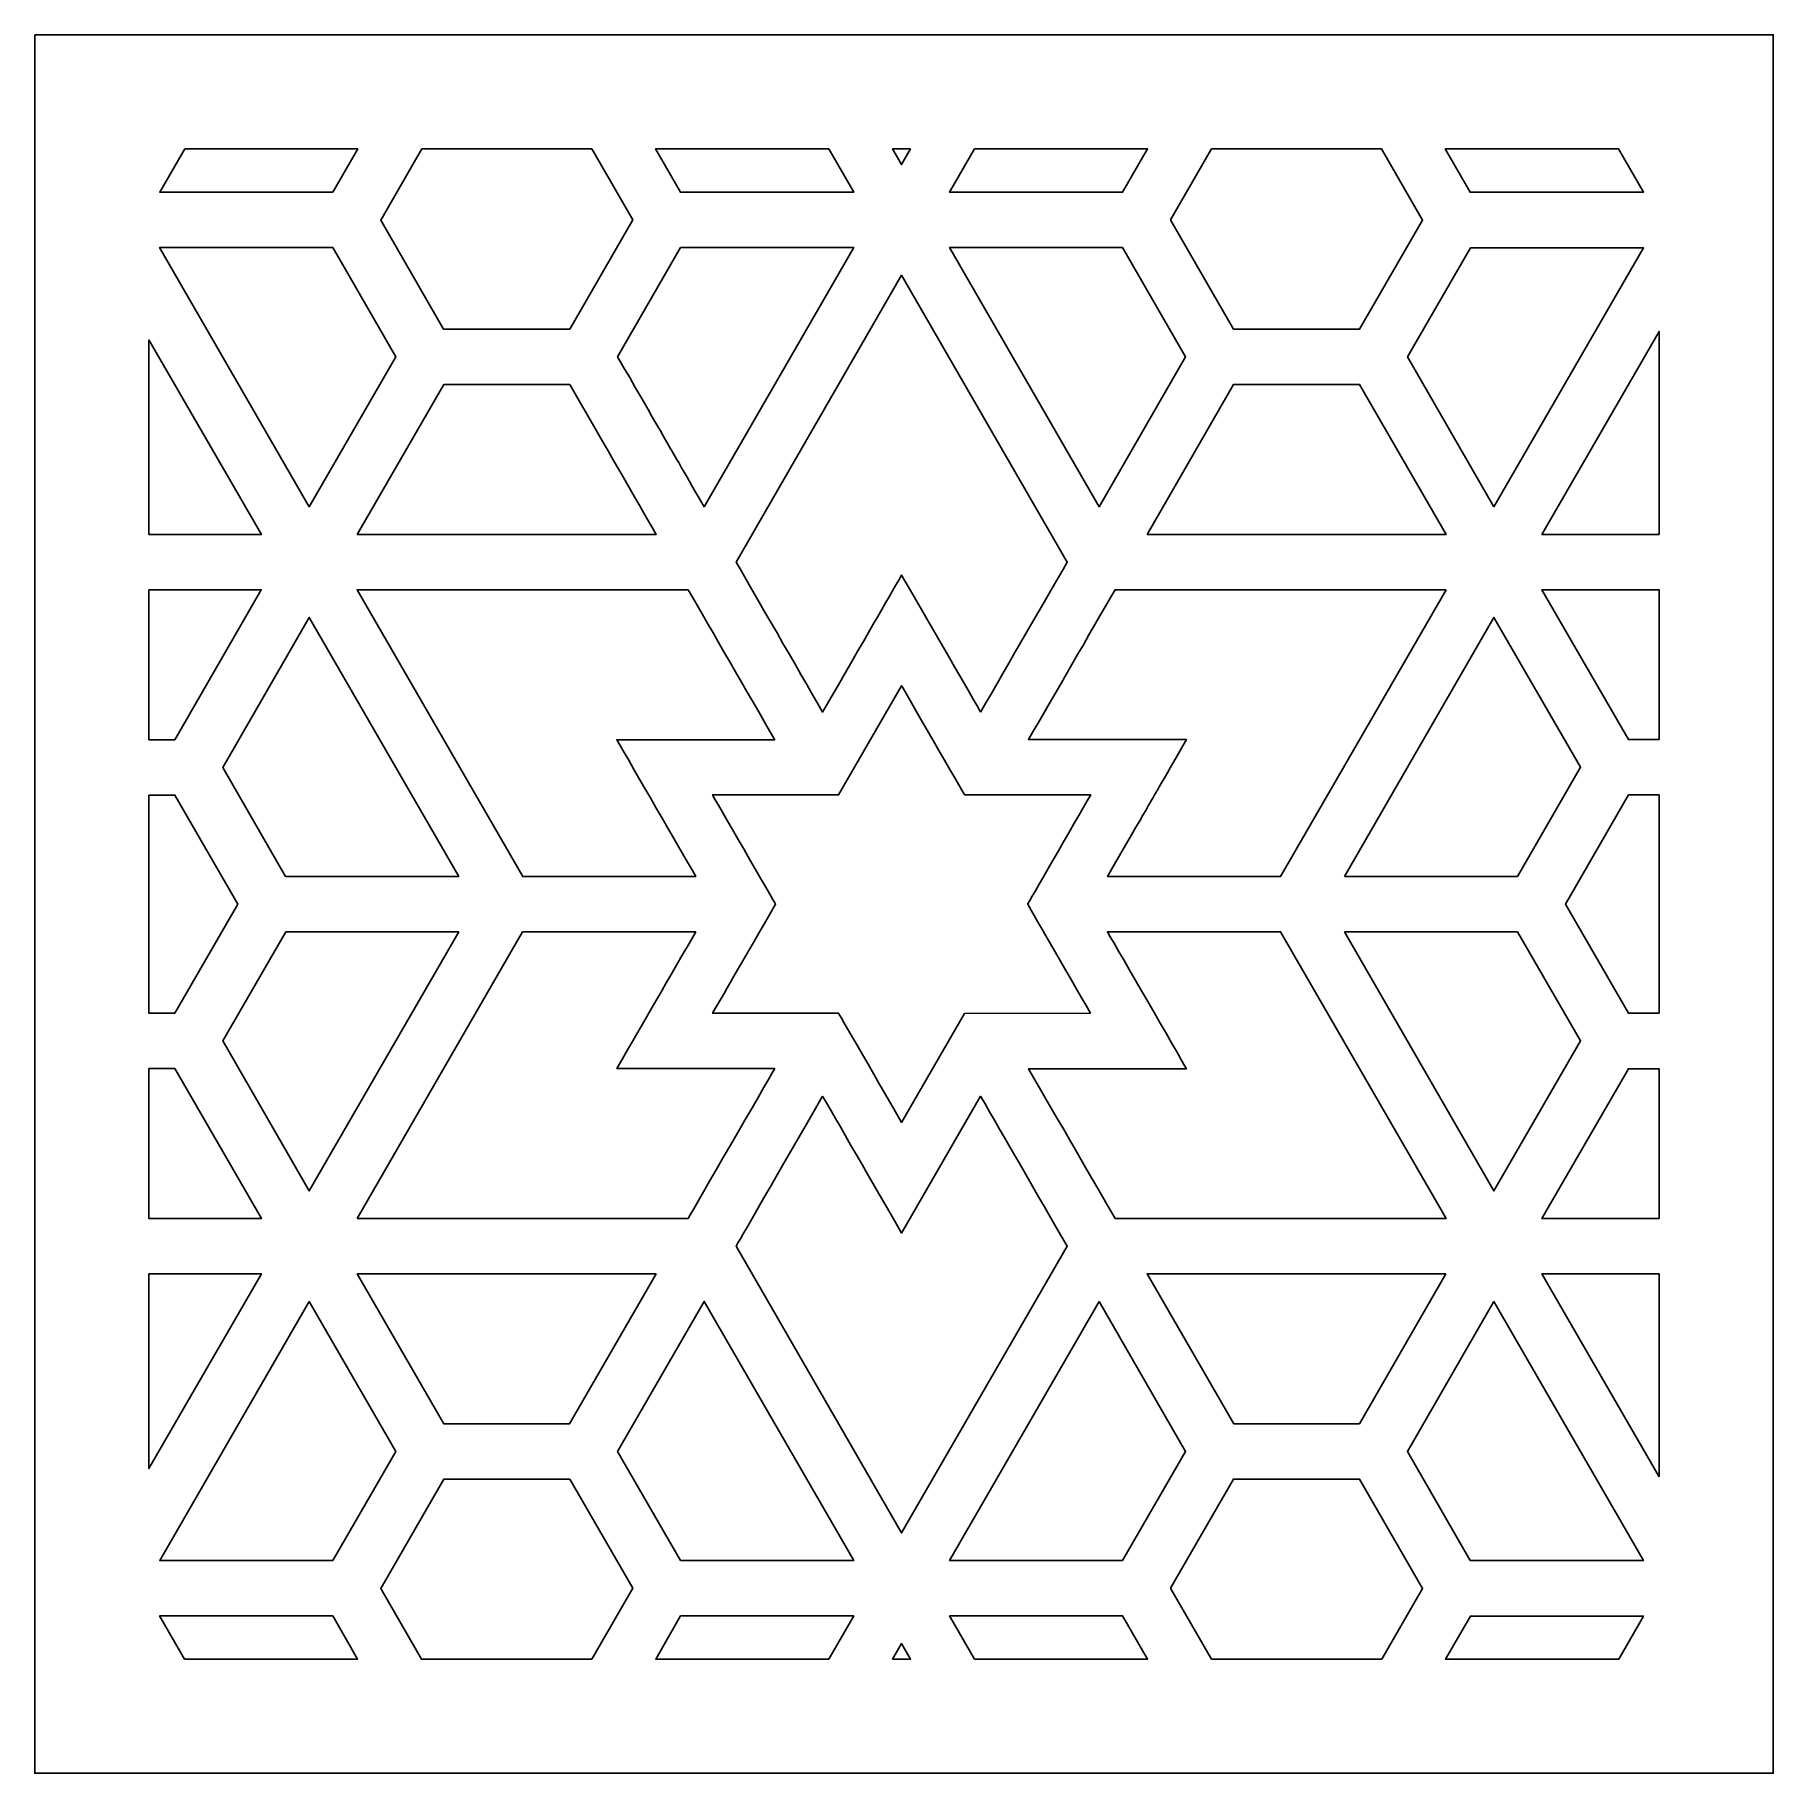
# Model space of a CAD drawing. Header units: millimetres. Extents: x -64 to 64, y -64 to 64.
import ezdxf

# ---------------------------------------------------------------- set-up
doc = ezdxf.new("R2010")
doc.units = ezdxf.units.MM
doc.header["$MEASUREMENT"] = 0
doc.layers.add('layer 1', color=7, linetype='Continuous')

msp = doc.modelspace()

# ---------------------------------------------------------------- linework, layer by layer
at = {"layer": 'layer 1', "color": 250}
for points, knots in [([(-63.5, 63.5), (-63.5, 63.5), (-63.5, -63.5), (-63.5, -63.5), (-63.5, -63.5), (-63.5, -63.5), (63.5, -63.5), (63.5, -63.5), (63.5, -63.5), (63.5, -63.5), (63.5, 63.5), (63.5, 63.5), (63.5, 63.5), (63.5, 63.5), (-63.5, 63.5), (-63.5, 63.5)], [0, 0, 0, 0, 0.2, 0.2, 0.2, 0.2, 0.4, 0.4, 0.4, 0.4, 0.6, 0.6, 0.6, 0.6, 1, 1, 1, 1]), ([(-52.5427, 55.1568), (-52.5427, 55.1568), (-39.9029, 55.1568), (-39.9029, 55.1568), (-39.9029, 55.1568), (-39.9029, 55.1568), (-41.7293, 51.9913), (-41.7293, 51.9913), (-41.7293, 51.9913), (-41.7293, 51.9913), (-54.3688, 51.9913), (-54.3688, 51.9913), (-54.3688, 51.9913), (-54.3688, 51.9913), (-52.5427, 55.1568), (-52.5427, 55.1568)], [0, 0, 0, 0, 0.2, 0.2, 0.2, 0.2, 0.4, 0.4, 0.4, 0.4, 0.6, 0.6, 0.6, 0.6, 1, 1, 1, 1]), ([(-35.2308, 55.1568), (-35.2308, 55.1568), (-22.8088, 55.1568), (-22.8088, 55.1568), (-22.8088, 55.1568), (-22.8088, 55.1568), (-19.8194, 49.9703), (-19.8194, 49.9703), (-19.8194, 49.9703), (-19.8194, 49.9703), (-24.4221, 41.9887), (-24.4221, 41.9887), (-24.4221, 41.9887), (-24.4221, 41.9887), (-33.6319, 41.9887), (-33.6319, 41.9887), (-33.6319, 41.9887), (-33.6319, 41.9887), (-38.2298, 49.9657), (-38.2298, 49.9657), (-38.2298, 49.9657), (-38.2298, 49.9657), (-35.2308, 55.1568), (-35.2308, 55.1568)], [0, 0, 0, 0, 0.14285714, 0.14285714, 0.14285714, 0.14285714, 0.28571429, 0.28571429, 0.28571429, 0.28571429, 0.42857143, 0.42857143, 0.42857143, 0.42857143, 0.57142857, 0.57142857, 0.57142857, 0.57142857, 0.71428571, 0.71428571, 0.71428571, 0.71428571, 1, 1, 1, 1]), ([(-5.497, 55.1568), (-5.497, 55.1568), (-3.671, 51.9959), (-3.671, 51.9959), (-3.671, 51.9959), (-3.671, 51.9959), (-16.3199, 51.9959), (-16.3199, 51.9959), (-16.3199, 51.9959), (-16.3199, 51.9959), (-18.1416, 55.1568), (-18.1416, 55.1568), (-18.1416, 55.1568), (-18.1416, 55.1568), (-5.497, 55.1568), (-5.497, 55.1568)], [0, 0, 0, 0, 0.2, 0.2, 0.2, 0.2, 0.4, 0.4, 0.4, 0.4, 0.6, 0.6, 0.6, 0.6, 1, 1, 1, 1]), ([(0.4865, 55.1568), (0.4865, 55.1568), (-0.176, 54.012), (-0.176, 54.012), (-0.176, 54.012), (-0.176, 54.012), (-0.8343, 55.1568), (-0.8343, 55.1568), (-0.8343, 55.1568), (-0.8343, 55.1568), (0.4865, 55.1568), (0.4865, 55.1568)], [0, 0, 0, 0, 0.25, 0.25, 0.25, 0.25, 0.5, 0.5, 0.5, 0.5, 1, 1, 1, 1]), ([(5.1541, 55.1568), (5.1541, 55.1568), (17.7941, 55.1568), (17.7941, 55.1568), (17.7941, 55.1568), (17.7941, 55.1568), (15.9724, 51.9959), (15.9724, 51.9959), (15.9724, 51.9959), (15.9724, 51.9959), (3.3281, 51.9959), (3.3281, 51.9959), (3.3281, 51.9959), (3.3281, 51.9959), (5.1541, 55.1568), (5.1541, 55.1568)], [0, 0, 0, 0, 0.2, 0.2, 0.2, 0.2, 0.4, 0.4, 0.4, 0.4, 0.6, 0.6, 0.6, 0.6, 1, 1, 1, 1]), ([(22.4614, 55.1568), (22.4614, 55.1568), (34.883, 55.1568), (34.883, 55.1568), (34.883, 55.1568), (34.883, 55.1568), (37.882, 49.9657), (37.882, 49.9657), (37.882, 49.9657), (37.882, 49.9657), (33.2796, 41.9982), (33.2796, 41.9982), (33.2796, 41.9982), (33.2796, 41.9982), (24.0697, 41.9936), (24.0697, 41.9936), (24.0697, 41.9936), (24.0697, 41.9936), (19.4857, 49.9378), (19.4857, 49.9378), (19.4857, 49.9378), (19.4857, 49.9378), (19.5136, 49.9378), (19.5136, 49.9378), (19.5136, 49.9378), (19.5136, 49.9378), (19.4716, 49.9798), (19.4716, 49.9798), (19.4716, 49.9798), (19.4716, 49.9798), (22.4614, 55.1568), (22.4614, 55.1568)], [0, 0, 0, 0, 0.11111111, 0.11111111, 0.11111111, 0.11111111, 0.22222222, 0.22222222, 0.22222222, 0.22222222, 0.33333333, 0.33333333, 0.33333333, 0.33333333, 0.44444444, 0.44444444, 0.44444444, 0.44444444, 0.55555556, 0.55555556, 0.55555556, 0.55555556, 0.66666667, 0.66666667, 0.66666667, 0.66666667, 0.77777778, 0.77777778, 0.77777778, 0.77777778, 1, 1, 1, 1]), ([(52.1952, 55.1568), (52.1952, 55.1568), (54.0212, 51.9913), (54.0212, 51.9913), (54.0212, 51.9913), (54.0212, 51.9913), (41.3724, 51.9913), (41.3724, 51.9913), (41.3724, 51.9913), (41.3724, 51.9913), (39.546, 55.1568), (39.546, 55.1568), (39.546, 55.1568), (39.546, 55.1568), (52.1952, 55.1568), (52.1952, 55.1568)], [0, 0, 0, 0, 0.2, 0.2, 0.2, 0.2, 0.4, 0.4, 0.4, 0.4, 0.6, 0.6, 0.6, 0.6, 1, 1, 1, 1]), ([(-41.7339, 47.9496), (-41.7339, 47.9496), (-37.1267, 39.9725), (-37.1267, 39.9725), (-37.1267, 39.9725), (-37.1267, 39.9725), (-43.449, 29.0199), (-43.449, 29.0199), (-43.449, 29.0199), (-43.449, 29.0199), (-54.3782, 47.9496), (-54.3782, 47.9496), (-54.3782, 47.9496), (-54.3782, 47.9496), (-41.7339, 47.9496), (-41.7339, 47.9496)], [0, 0, 0, 0, 0.2, 0.2, 0.2, 0.2, 0.4, 0.4, 0.4, 0.4, 0.6, 0.6, 0.6, 0.6, 1, 1, 1, 1]), ([(-16.3199, 47.9496), (-16.3199, 47.9496), (-3.6756, 47.9496), (-3.6756, 47.9496), (-3.6756, 47.9496), (-3.6756, 47.9496), (-14.6004, 29.0199), (-14.6004, 29.0199), (-14.6004, 29.0199), (-17.5715, 34.1648), (-15.8242, 31.1429), (-20.918, 39.9725), (-20.918, 39.9725), (-20.918, 39.9725), (-16.3199, 47.9496), (-16.3199, 47.9496)], [0, 0, 0, 0, 0.2, 0.2, 0.2, 0.2, 0.4, 0.4, 0.4, 0.4, 0.6, 0.6, 0.6, 0.6, 1, 1, 1, 1]), ([(15.9724, 47.9496), (15.9724, 47.9496), (20.5701, 39.9771), (20.5701, 39.9771), (20.5701, 39.9771), (20.5701, 39.9771), (14.2483, 29.0248), (14.2483, 29.0248), (14.2483, 29.0248), (14.2483, 29.0248), (3.3281, 47.9496), (3.3281, 47.9496), (3.3281, 47.9496), (3.3281, 47.9496), (15.9724, 47.9496), (15.9724, 47.9496)], [0, 0, 0, 0, 0.2, 0.2, 0.2, 0.2, 0.4, 0.4, 0.4, 0.4, 0.6, 0.6, 0.6, 0.6, 1, 1, 1, 1]), ([(41.377, 47.94), (41.377, 47.94), (54.0212, 47.94), (54.0212, 47.94), (54.0212, 47.94), (54.0212, 47.94), (43.1013, 29.0248), (43.1013, 29.0248), (43.1013, 29.0248), (43.1013, 29.0248), (36.7834, 39.9771), (36.7834, 39.9771), (36.7834, 39.9771), (36.7834, 39.9771), (41.377, 47.94), (41.377, 47.94)], [0, 0, 0, 0, 0.2, 0.2, 0.2, 0.2, 0.4, 0.4, 0.4, 0.4, 0.6, 0.6, 0.6, 0.6, 1, 1, 1, 1]), ([(5.5944, 14.0257), (5.5436, 14.1136), (-0.1203, 23.9307), (-0.176, 24.0235), (-0.176, 24.0235), (-1.2933, 22.0814), (-2.6511, 19.7404), (-5.9422, 14.0257), (-5.9422, 14.0257), (-7.8472, 17.3165), (-10.8229, 22.4801), (-12.2689, 24.9781), (-12.2689, 24.9781), (-12.2689, 24.9781), (-0.176, 45.9285), (-0.176, 45.9285), (-0.176, 45.9285), (-0.176, 45.9285), (11.9211, 24.9781), (11.9211, 24.9781), (11.9211, 24.9781), (10.517, 22.5496), (7.5875, 17.4741), (5.5944, 14.0257)], [0, 0, 0, 0, 0.14285714, 0.14285714, 0.14285714, 0.14285714, 0.28571429, 0.28571429, 0.28571429, 0.28571429, 0.42857143, 0.42857143, 0.42857143, 0.42857143, 0.57142857, 0.57142857, 0.57142857, 0.57142857, 0.71428571, 0.71428571, 0.71428571, 0.71428571, 1, 1, 1, 1]), ([(-55.1569, 41.2238), (-55.1569, 41.2238), (-46.9438, 26.9946), (-46.9438, 26.9946), (-46.9438, 26.9946), (-50.1558, 26.9946), (-52.858, 26.9946), (-55.1569, 26.99), (-55.1569, 26.99), (-55.1569, 26.99), (-55.1569, 41.2238), (-55.1569, 41.2238)], [0, 0, 0, 0, 0.25, 0.25, 0.25, 0.25, 0.5, 0.5, 0.5, 0.5, 1, 1, 1, 1]), ([(55.1568, 26.9991), (55.1568, 26.9991), (46.6005, 26.9991), (46.6005, 26.9991), (46.6005, 26.9991), (46.6005, 26.9991), (55.1568, 41.8267), (55.1568, 41.8267), (55.1568, 41.8267), (55.1568, 41.8267), (55.1568, 26.9991), (55.1568, 26.9991)], [0, 0, 0, 0, 0.25, 0.25, 0.25, 0.25, 0.5, 0.5, 0.5, 0.5, 1, 1, 1, 1]), ([(-39.9448, 26.9946), (-39.9448, 26.9946), (-33.6226, 37.9469), (-33.6226, 37.9469), (-33.6226, 37.9469), (-33.6226, 37.9469), (-24.4221, 37.9469), (-24.4221, 37.9469), (-24.4221, 37.9469), (-20.5934, 31.3235), (-19.8935, 30.1046), (-18.0996, 26.9946), (-18.0996, 26.9946), (-18.0996, 26.9946), (-39.9448, 26.9946), (-39.9448, 26.9946)], [0, 0, 0, 0, 0.2, 0.2, 0.2, 0.2, 0.4, 0.4, 0.4, 0.4, 0.6, 0.6, 0.6, 0.6, 1, 1, 1, 1]), ([(17.7521, 27.0037), (17.7521, 27.0037), (24.0743, 37.9515), (24.0743, 37.9515), (24.0743, 37.9515), (24.0743, 37.9515), (33.2751, 37.9564), (33.2751, 37.9564), (33.2751, 37.9564), (33.2751, 37.9564), (39.5972, 27.0037), (39.5972, 27.0037), (39.5972, 27.0037), (39.5972, 27.0037), (17.7521, 27.0037), (17.7521, 27.0037)], [0, 0, 0, 0, 0.2, 0.2, 0.2, 0.2, 0.4, 0.4, 0.4, 0.4, 0.6, 0.6, 0.6, 0.6, 1, 1, 1, 1]), ([(-55.1569, 22.9528), (-55.1569, 22.9528), (-46.9528, 22.9528), (-46.9528, 22.9528), (-46.9528, 22.9528), (-46.9528, 22.9528), (-53.2705, 12.0001), (-53.2705, 12.0001), (-53.2705, 12.0001), (-53.2705, 12.0001), (-55.1569, 12.0001), (-55.1569, 12.0001), (-55.1569, 12.0001), (-55.1569, 12.0001), (-55.1569, 22.9528), (-55.1569, 22.9528)], [0, 0, 0, 0, 0.2, 0.2, 0.2, 0.2, 0.4, 0.4, 0.4, 0.4, 0.6, 0.6, 0.6, 0.6, 1, 1, 1, 1]), ([(-15.7635, 22.9528), (-14.1556, 20.1669), (-11.3884, 15.379), (-9.4417, 12.0047), (-9.4417, 12.0047), (-9.4417, 12.0047), (-20.9829, 12.0047), (-20.9829, 12.0047), (-20.9829, 12.0047), (-19.8007, 9.9561), (-16.408, 4.0696), (-15.2121, 2.007), (-15.2121, 2.007), (-15.2121, 2.007), (-27.8567, 2.007), (-27.8567, 2.007), (-27.8567, 2.007), (-27.8567, 2.007), (-39.9493, 22.9528), (-39.9493, 22.9528), (-39.9493, 22.9528), (-39.9493, 22.9528), (-15.7635, 22.9528), (-15.7635, 22.9528)], [0, 0, 0, 0, 0.14285714, 0.14285714, 0.14285714, 0.14285714, 0.28571429, 0.28571429, 0.28571429, 0.28571429, 0.42857143, 0.42857143, 0.42857143, 0.42857143, 0.57142857, 0.57142857, 0.57142857, 0.57142857, 0.71428571, 0.71428571, 0.71428571, 0.71428571, 1, 1, 1, 1]), ([(39.6018, 22.962), (39.6018, 22.962), (27.5135, 2.0115), (27.5135, 2.0115), (27.5135, 2.0115), (24.2831, 2.007), (17.6361, 2.0115), (14.8692, 2.0161), (14.8692, 2.0161), (20.7141, 12.1391), (16.5054, 4.8482), (20.635, 12.0093), (20.635, 12.0093), (10.9153, 12.0093), (13.3117, 12.0093), (9.0939, 12.0093), (9.0939, 12.0093), (10.934, 15.1888), (13.5946, 19.7961), (15.4206, 22.962), (15.4206, 22.962), (15.4206, 22.962), (39.6018, 22.962), (39.6018, 22.962)], [0, 0, 0, 0, 0.14285714, 0.14285714, 0.14285714, 0.14285714, 0.28571429, 0.28571429, 0.28571429, 0.28571429, 0.42857143, 0.42857143, 0.42857143, 0.42857143, 0.57142857, 0.57142857, 0.57142857, 0.57142857, 0.71428571, 0.71428571, 0.71428571, 0.71428571, 1, 1, 1, 1]), ([(55.1568, 12.0093), (55.1568, 12.0093), (52.923, 12.0093), (52.923, 12.0093), (52.923, 12.0093), (52.923, 12.0093), (46.6051, 22.9574), (46.6051, 22.9574), (46.6051, 22.9574), (46.6051, 22.9574), (55.1568, 22.9574), (55.1568, 22.9574), (55.1568, 22.9574), (55.1568, 22.9574), (55.1568, 12.0093), (55.1568, 12.0093)], [0, 0, 0, 0, 0.2, 0.2, 0.2, 0.2, 0.4, 0.4, 0.4, 0.4, 0.6, 0.6, 0.6, 0.6, 1, 1, 1, 1]), ([(-32.524, 2.0115), (-32.524, 2.0115), (-45.1731, 2.0161), (-45.1731, 2.0161), (-45.1731, 2.0161), (-45.1731, 2.0161), (-49.771, 9.9794), (-49.771, 9.9794), (-49.771, 9.9794), (-49.771, 9.9794), (-43.449, 20.9317), (-43.449, 20.9317), (-43.449, 20.9317), (-43.449, 20.9317), (-32.524, 2.0115), (-32.524, 2.0115)], [0, 0, 0, 0, 0.2, 0.2, 0.2, 0.2, 0.4, 0.4, 0.4, 0.4, 0.6, 0.6, 0.6, 0.6, 1, 1, 1, 1]), ([(32.1765, 2.0115), (32.1765, 2.0115), (43.1013, 20.9363), (43.1013, 20.9363), (43.1013, 20.9363), (43.1013, 20.9363), (49.4235, 9.984), (49.4235, 9.984), (49.4235, 9.984), (49.4235, 9.984), (44.8162, 2.0115), (44.8162, 2.0115), (44.8162, 2.0115), (44.8162, 2.0115), (32.1765, 2.0115), (32.1765, 2.0115)], [0, 0, 0, 0, 0.2, 0.2, 0.2, 0.2, 0.4, 0.4, 0.4, 0.4, 0.6, 0.6, 0.6, 0.6, 1, 1, 1, 1]), ([(13.6363, -7.9862), (13.6363, -7.9862), (4.4263, -7.9954), (4.4263, -7.9954), (4.4263, -7.9954), (4.4263, -7.9954), (-0.176, -15.9537), (-0.176, -15.9537), (-0.176, -15.9537), (-0.575, -15.2665), (-4.7787, -7.9816), (-4.7787, -7.9816), (-4.7787, -7.9816), (-4.7787, -7.9816), (-13.9838, -7.9816), (-13.9838, -7.9816), (-13.9838, -7.9816), (-12.9318, -6.1599), (-11.6893, -4.0139), (-9.3814, -0.0138), (-9.3814, -0.0138), (-9.3814, -0.0138), (-13.9838, 7.9583), (-13.9838, 7.9629), (-13.9838, 7.9629), (-13.9838, 7.9629), (-4.7741, 7.9629), (-4.7741, 7.9629), (-4.7741, 7.9629), (-4.7741, 7.9629), (-0.176, 15.9445), (-0.176, 15.9445), (-0.176, 15.9445), (-0.1577, 15.912), (4.408, 7.9999), (4.4263, 7.9675), (4.4263, 7.9675), (4.4263, 7.9675), (13.6409, 7.9675), (13.6409, 7.9675), (13.6409, 7.9675), (12.4358, 5.8819), (9.0706, 0.0557), (9.029, -0.0138), (9.029, -0.0138), (9.029, -0.0187), (11.9493, -5.0754), (13.6363, -7.9862)], [0, 0, 0, 0, 0.07692308, 0.07692308, 0.07692308, 0.07692308, 0.15384615, 0.15384615, 0.15384615, 0.15384615, 0.23076923, 0.23076923, 0.23076923, 0.23076923, 0.30769231, 0.30769231, 0.30769231, 0.30769231, 0.38461538, 0.38461538, 0.38461538, 0.38461538, 0.46153846, 0.46153846, 0.46153846, 0.46153846, 0.53846154, 0.53846154, 0.53846154, 0.53846154, 0.61538462, 0.61538462, 0.61538462, 0.61538462, 0.69230769, 0.69230769, 0.69230769, 0.69230769, 0.76923077, 0.76923077, 0.76923077, 0.76923077, 0.84615385, 0.84615385, 0.84615385, 0.84615385, 1, 1, 1, 1]), ([(-55.1569, 7.9583), (-55.1569, 7.9583), (-53.2658, 7.9583), (-53.2658, 7.9583), (-53.2658, 7.9583), (-53.2658, 7.9583), (-48.6679, -0.0092), (-48.6679, -0.0092), (-48.6679, -0.0092), (-48.6679, -0.0092), (-53.2705, -7.9816), (-53.2705, -7.9816), (-53.2705, -7.9816), (-53.2705, -7.9816), (-55.1569, -7.9816), (-55.1569, -7.9816), (-55.1569, -7.9816), (-55.1569, -7.9816), (-55.1569, 7.9583), (-55.1569, 7.9583)], [0, 0, 0, 0, 0.16666667, 0.16666667, 0.16666667, 0.16666667, 0.33333333, 0.33333333, 0.33333333, 0.33333333, 0.5, 0.5, 0.5, 0.5, 0.66666667, 0.66666667, 0.66666667, 0.66666667, 1, 1, 1, 1]), ([(55.1568, -7.9862), (55.1568, -7.9862), (52.9181, -7.9862), (52.9181, -7.9862), (52.9181, -7.9862), (52.9181, -7.9862), (48.3157, -0.0092), (48.3157, -0.0092), (48.3157, -0.0092), (48.3157, -0.0092), (52.923, 7.9675), (52.923, 7.9675), (52.923, 7.9675), (52.923, 7.9675), (55.1568, 7.9675), (55.1568, 7.9675), (55.1568, 7.9675), (55.1568, 7.9675), (55.1568, -7.9862), (55.1568, -7.9862)], [0, 0, 0, 0, 0.16666667, 0.16666667, 0.16666667, 0.16666667, 0.33333333, 0.33333333, 0.33333333, 0.33333333, 0.5, 0.5, 0.5, 0.5, 0.66666667, 0.66666667, 0.66666667, 0.66666667, 1, 1, 1, 1]), ([(-45.1685, -2.0348), (-45.1685, -2.0348), (-32.524, -2.0348), (-32.524, -2.0348), (-32.524, -2.0348), (-32.524, -2.0348), (-43.449, -20.955), (-43.449, -20.955), (-43.449, -20.955), (-43.449, -20.955), (-49.7665, -10.0023), (-49.7665, -10.0023), (-49.7665, -10.0023), (-49.7665, -10.0023), (-45.1685, -2.0348), (-45.1685, -2.0348)], [0, 0, 0, 0, 0.2, 0.2, 0.2, 0.2, 0.4, 0.4, 0.4, 0.4, 0.6, 0.6, 0.6, 0.6, 1, 1, 1, 1]), ([(-39.9493, -22.9761), (-39.9493, -22.9761), (-27.861, -2.0348), (-27.861, -2.0348), (-27.861, -2.0348), (-27.861, -2.0348), (-15.2121, -2.0348), (-15.2121, -2.0348), (-15.2121, -2.0348), (-18.095, -7.022), (-18.6838, -8.0465), (-20.9779, -12.0234), (-20.9779, -12.0234), (-17.9931, -12.028), (-12.1391, -12.0234), (-9.446, -12.0234), (-9.446, -12.0234), (-10.1812, -13.2962), (-15.2047, -21.9985), (-15.7685, -22.9761), (-15.7685, -22.9761), (-15.7685, -22.9761), (-39.9493, -22.9761), (-39.9493, -22.9761)], [0, 0, 0, 0, 0.14285714, 0.14285714, 0.14285714, 0.14285714, 0.28571429, 0.28571429, 0.28571429, 0.28571429, 0.42857143, 0.42857143, 0.42857143, 0.42857143, 0.57142857, 0.57142857, 0.57142857, 0.57142857, 0.71428571, 0.71428571, 0.71428571, 0.71428571, 1, 1, 1, 1]), ([(15.4256, -22.9852), (14.072, -20.64), (11.1383, -15.56), (9.0985, -12.0371), (9.0985, -12.0371), (10.4983, -12.0371), (19.37, -12.0325), (20.635, -12.0325), (20.635, -12.0325), (19.861, -10.693), (15.7963, -3.6431), (14.8601, -2.0256), (14.8601, -2.0256), (17.5112, -2.0302), (24.2411, -2.0302), (27.5089, -2.0302), (27.5089, -2.0302), (27.5089, -2.0302), (39.6018, -22.9806), (39.6018, -22.9806), (39.6018, -22.9806), (27.268, -22.9852), (19.407, -22.9852), (15.4256, -22.9852)], [0, 0, 0, 0, 0.14285714, 0.14285714, 0.14285714, 0.14285714, 0.28571429, 0.28571429, 0.28571429, 0.28571429, 0.42857143, 0.42857143, 0.42857143, 0.42857143, 0.57142857, 0.57142857, 0.57142857, 0.57142857, 0.71428571, 0.71428571, 0.71428571, 0.71428571, 1, 1, 1, 1]), ([(32.1719, -2.0302), (32.1719, -2.0302), (44.8162, -2.0302), (44.8162, -2.0302), (44.8162, -2.0302), (44.8162, -2.0302), (49.4235, -10.0072), (49.4235, -10.0072), (49.4235, -10.0072), (49.4235, -10.0072), (43.0964, -20.9596), (43.0964, -20.9596), (43.0964, -20.9596), (43.0964, -20.9596), (32.1719, -2.0302), (32.1719, -2.0302)], [0, 0, 0, 0, 0.2, 0.2, 0.2, 0.2, 0.4, 0.4, 0.4, 0.4, 0.6, 0.6, 0.6, 0.6, 1, 1, 1, 1]), ([(-55.1569, -12.0234), (-55.1569, -12.0234), (-53.2705, -12.0234), (-53.2705, -12.0234), (-53.2705, -12.0234), (-53.2705, -12.0234), (-46.9482, -22.9761), (-46.9482, -22.9761), (-46.9482, -22.9761), (-46.9482, -22.9761), (-55.1569, -22.9761), (-55.1569, -22.9761), (-55.1569, -22.9761), (-55.1569, -22.9761), (-55.1569, -12.0234), (-55.1569, -12.0234)], [0, 0, 0, 0, 0.2, 0.2, 0.2, 0.2, 0.4, 0.4, 0.4, 0.4, 0.6, 0.6, 0.6, 0.6, 1, 1, 1, 1]), ([(55.1568, -22.9806), (55.1568, -22.9806), (46.6051, -22.9806), (46.6051, -22.9806), (46.6051, -22.9806), (46.6051, -22.9806), (52.923, -12.0325), (52.923, -12.0325), (52.923, -12.0325), (52.923, -12.0325), (55.1568, -12.0325), (55.1568, -12.0325), (55.1568, -12.0325), (55.1568, -12.0325), (55.1568, -22.9806), (55.1568, -22.9806)], [0, 0, 0, 0, 0.2, 0.2, 0.2, 0.2, 0.4, 0.4, 0.4, 0.4, 0.6, 0.6, 0.6, 0.6, 1, 1, 1, 1]), ([(-5.9422, -14.0441), (-4.5413, -16.4772), (-1.5868, -21.5939), (-0.176, -24.0372), (-0.176, -24.0372), (-0.176, -24.0372), (5.5993, -14.0441), (5.5993, -14.0441), (5.5993, -14.0441), (7.2538, -16.9132), (9.7705, -21.2704), (11.9211, -24.9968), (11.9211, -24.9968), (11.9211, -24.9968), (-0.176, -45.9426), (-0.176, -45.9426), (-0.176, -45.9426), (-0.176, -45.9426), (-12.2689, -24.9968), (-12.2689, -24.9968), (-12.2689, -24.9968), (-11.6445, -23.919), (-9.3013, -19.8586), (-5.9422, -14.0441)], [0, 0, 0, 0, 0.14285714, 0.14285714, 0.14285714, 0.14285714, 0.28571429, 0.28571429, 0.28571429, 0.28571429, 0.42857143, 0.42857143, 0.42857143, 0.42857143, 0.57142857, 0.57142857, 0.57142857, 0.57142857, 0.71428571, 0.71428571, 0.71428571, 0.71428571, 1, 1, 1, 1]), ([(-55.1569, -27.0175), (-55.1569, -27.0175), (-46.9438, -27.0175), (-46.9438, -27.0175), (-46.9438, -27.0175), (-46.9438, -27.0175), (-55.1569, -41.2472), (-55.1569, -41.2472), (-55.1569, -41.2472), (-55.1569, -41.2472), (-55.1569, -27.0175), (-55.1569, -27.0175)], [0, 0, 0, 0, 0.25, 0.25, 0.25, 0.25, 0.5, 0.5, 0.5, 0.5, 1, 1, 1, 1]), ([(-18.0996, -27.0175), (-18.0996, -27.0175), (-24.4267, -37.9702), (-24.4267, -37.9702), (-24.4267, -37.9702), (-24.4267, -37.9702), (-33.6226, -37.9702), (-33.6226, -37.9702), (-33.6226, -37.9702), (-33.6226, -37.9702), (-39.9448, -27.0175), (-39.9448, -27.0175), (-39.9448, -27.0175), (-39.9448, -27.0175), (-18.0996, -27.0175), (-18.0996, -27.0175)], [0, 0, 0, 0, 0.2, 0.2, 0.2, 0.2, 0.4, 0.4, 0.4, 0.4, 0.6, 0.6, 0.6, 0.6, 1, 1, 1, 1]), ([(39.5926, -27.0224), (39.5926, -27.0224), (33.2751, -37.9747), (33.2751, -37.9747), (33.2751, -37.9747), (33.2751, -37.9747), (24.0838, -37.9747), (24.0838, -37.9747), (24.0838, -37.9747), (24.0838, -37.9747), (17.7613, -27.027), (17.7613, -27.027), (17.7613, -27.027), (18.7904, -27.027), (38.559, -27.0224), (39.5926, -27.0224)], [0, 0, 0, 0, 0.2, 0.2, 0.2, 0.2, 0.4, 0.4, 0.4, 0.4, 0.6, 0.6, 0.6, 0.6, 1, 1, 1, 1]), ([(55.1568, -41.8542), (55.1568, -41.8542), (46.5963, -27.0224), (46.5963, -27.0224), (46.5963, -27.0224), (46.5963, -27.0224), (55.1568, -27.0224), (55.1568, -27.0224), (55.1568, -27.0224), (55.1568, -27.0224), (55.1568, -41.8542), (55.1568, -41.8542)], [0, 0, 0, 0, 0.25, 0.25, 0.25, 0.25, 0.5, 0.5, 0.5, 0.5, 1, 1, 1, 1]), ([(-41.7293, -47.9679), (-41.7293, -47.9679), (-54.3688, -47.9679), (-54.3688, -47.9679), (-54.3688, -47.9679), (-54.3688, -47.9679), (-43.449, -29.0431), (-43.449, -29.0431), (-43.449, -29.0431), (-43.449, -29.0431), (-37.1267, -39.9958), (-37.1267, -39.9958), (-37.1267, -39.9958), (-37.1267, -39.9958), (-41.7293, -47.9679), (-41.7293, -47.9679)], [0, 0, 0, 0, 0.2, 0.2, 0.2, 0.2, 0.4, 0.4, 0.4, 0.4, 0.6, 0.6, 0.6, 0.6, 1, 1, 1, 1]), ([(-16.3199, -47.9588), (-16.3199, -47.9588), (-20.918, -39.9912), (-20.918, -39.9912), (-20.918, -39.9912), (-20.918, -39.9912), (-14.5958, -29.0386), (-14.5958, -29.0386), (-14.5958, -29.0386), (-14.5958, -29.0386), (-3.671, -47.9588), (-3.671, -47.9588), (-3.671, -47.9588), (-3.671, -47.9588), (-16.3199, -47.9588), (-16.3199, -47.9588)], [0, 0, 0, 0, 0.2, 0.2, 0.2, 0.2, 0.4, 0.4, 0.4, 0.4, 0.6, 0.6, 0.6, 0.6, 1, 1, 1, 1]), ([(15.9724, -47.9588), (15.9724, -47.9588), (3.3281, -47.9588), (3.3281, -47.9588), (3.3281, -47.9588), (3.3281, -47.9588), (14.2483, -29.0431), (14.2483, -29.0431), (14.2483, -29.0431), (14.2483, -29.0431), (20.5659, -39.9958), (20.5659, -39.9958), (20.5659, -39.9958), (20.5659, -39.9958), (15.9724, -47.9588), (15.9724, -47.9588)], [0, 0, 0, 0, 0.2, 0.2, 0.2, 0.2, 0.4, 0.4, 0.4, 0.4, 0.6, 0.6, 0.6, 0.6, 1, 1, 1, 1]), ([(41.3724, -47.9679), (41.3724, -47.9679), (36.7792, -40.0004), (36.7792, -40.0004), (36.7792, -40.0004), (36.7792, -40.0004), (43.1013, -29.0477), (43.1013, -29.0477), (43.1013, -29.0477), (43.1013, -29.0477), (54.0212, -47.9679), (54.0212, -47.9679), (54.0212, -47.9679), (54.0212, -47.9679), (41.3724, -47.9679), (41.3724, -47.9679)], [0, 0, 0, 0, 0.2, 0.2, 0.2, 0.2, 0.4, 0.4, 0.4, 0.4, 0.6, 0.6, 0.6, 0.6, 1, 1, 1, 1]), ([(-22.7997, -55.1568), (-22.7997, -55.1568), (-35.2541, -55.1568), (-35.2541, -55.1568), (-35.2541, -55.1568), (-35.2541, -55.1568), (-38.2298, -49.9936), (-38.2298, -49.9936), (-38.2298, -49.9936), (-38.2298, -49.9936), (-33.6226, -42.012), (-33.6226, -42.012), (-33.6226, -42.012), (-33.6226, -42.012), (-24.4175, -42.012), (-24.4175, -42.012), (-24.4175, -42.012), (-24.4175, -42.012), (-19.8194, -49.9889), (-19.8194, -49.9889), (-19.8194, -49.9889), (-19.8194, -49.9889), (-22.7997, -55.1568), (-22.7997, -55.1568)], [0, 0, 0, 0, 0.14285714, 0.14285714, 0.14285714, 0.14285714, 0.28571429, 0.28571429, 0.28571429, 0.28571429, 0.42857143, 0.42857143, 0.42857143, 0.42857143, 0.57142857, 0.57142857, 0.57142857, 0.57142857, 0.71428571, 0.71428571, 0.71428571, 0.71428571, 1, 1, 1, 1]), ([(34.8971, -55.1568), (34.8971, -55.1568), (22.4522, -55.1568), (22.4522, -55.1568), (22.4522, -55.1568), (22.4522, -55.1568), (19.4857, -50.0214), (19.4857, -50.0214), (19.4857, -50.0214), (19.4857, -50.0214), (19.5136, -50.0169), (19.5136, -50.0169), (19.5136, -50.0169), (19.5136, -50.0169), (19.4716, -49.9748), (19.4716, -49.9748), (19.4716, -49.9748), (19.4716, -49.9748), (24.0651, -42.0165), (24.0651, -42.0165), (24.0651, -42.0165), (24.0651, -42.0165), (33.2796, -42.0165), (33.2796, -42.0165), (33.2796, -42.0165), (33.2796, -42.0165), (37.882, -49.9936), (37.882, -49.9936), (37.882, -49.9936), (37.882, -49.9936), (34.8971, -55.1568), (34.8971, -55.1568)], [0, 0, 0, 0, 0.11111111, 0.11111111, 0.11111111, 0.11111111, 0.22222222, 0.22222222, 0.22222222, 0.22222222, 0.33333333, 0.33333333, 0.33333333, 0.33333333, 0.44444444, 0.44444444, 0.44444444, 0.44444444, 0.55555556, 0.55555556, 0.55555556, 0.55555556, 0.66666667, 0.66666667, 0.66666667, 0.66666667, 0.77777778, 0.77777778, 0.77777778, 0.77777778, 1, 1, 1, 1]), ([(-52.5613, -55.1568), (-52.5613, -55.1568), (-54.3782, -52.0096), (-54.3782, -52.0096), (-54.3782, -52.0096), (-54.3782, -52.0096), (-41.7339, -52.0096), (-41.7339, -52.0096), (-41.7339, -52.0096), (-41.7339, -52.0096), (-39.9169, -55.1568), (-39.9169, -55.1568), (-39.9169, -55.1568), (-39.9169, -55.1568), (-52.5613, -55.1568), (-52.5613, -55.1568)], [0, 0, 0, 0, 0.2, 0.2, 0.2, 0.2, 0.4, 0.4, 0.4, 0.4, 0.6, 0.6, 0.6, 0.6, 1, 1, 1, 1]), ([(-5.4924, -55.1568), (-5.4924, -55.1568), (-18.1324, -55.1568), (-18.1324, -55.1568), (-18.1324, -55.1568), (-18.1324, -55.1568), (-16.3199, -52.0096), (-16.3199, -52.0096), (-16.3199, -52.0096), (-16.3199, -52.0096), (-3.6756, -52.0096), (-3.6756, -52.0096), (-3.6756, -52.0096), (-3.6756, -52.0096), (-5.4924, -55.1568), (-5.4924, -55.1568)], [0, 0, 0, 0, 0.2, 0.2, 0.2, 0.2, 0.4, 0.4, 0.4, 0.4, 0.6, 0.6, 0.6, 0.6, 1, 1, 1, 1]), ([(5.1449, -55.1568), (5.1449, -55.1568), (3.3281, -52.0096), (3.3281, -52.0096), (3.3281, -52.0096), (3.3281, -52.0096), (15.9724, -52.0096), (15.9724, -52.0096), (15.9724, -52.0096), (15.9724, -52.0096), (17.7892, -55.1568), (17.7892, -55.1568), (17.7892, -55.1568), (17.7892, -55.1568), (5.1449, -55.1568), (5.1449, -55.1568)], [0, 0, 0, 0, 0.2, 0.2, 0.2, 0.2, 0.4, 0.4, 0.4, 0.4, 0.6, 0.6, 0.6, 0.6, 1, 1, 1, 1]), ([(52.209, -55.1568), (52.209, -55.1568), (39.5647, -55.1568), (39.5647, -55.1568), (39.5647, -55.1568), (39.5647, -55.1568), (41.377, -52.0189), (41.377, -52.0189), (41.377, -52.0189), (41.377, -52.0189), (54.0212, -52.0189), (54.0212, -52.0189), (54.0212, -52.0189), (54.0212, -52.0189), (52.209, -55.1568), (52.209, -55.1568)], [0, 0, 0, 0, 0.2, 0.2, 0.2, 0.2, 0.4, 0.4, 0.4, 0.4, 0.6, 0.6, 0.6, 0.6, 1, 1, 1, 1]), ([(-0.8297, -55.1568), (-0.8297, -55.1568), (-0.176, -54.0261), (-0.176, -54.0261), (-0.176, -54.0261), (-0.176, -54.0261), (0.4777, -55.1568), (0.4777, -55.1568), (0.4777, -55.1568), (0.4777, -55.1568), (-0.8297, -55.1568), (-0.8297, -55.1568)], [0, 0, 0, 0, 0.25, 0.25, 0.25, 0.25, 0.5, 0.5, 0.5, 0.5, 1, 1, 1, 1])]:
    msp.add_open_spline(points, degree=3, knots=knots, dxfattribs=at)

doc.saveas('drawing.dxf')
